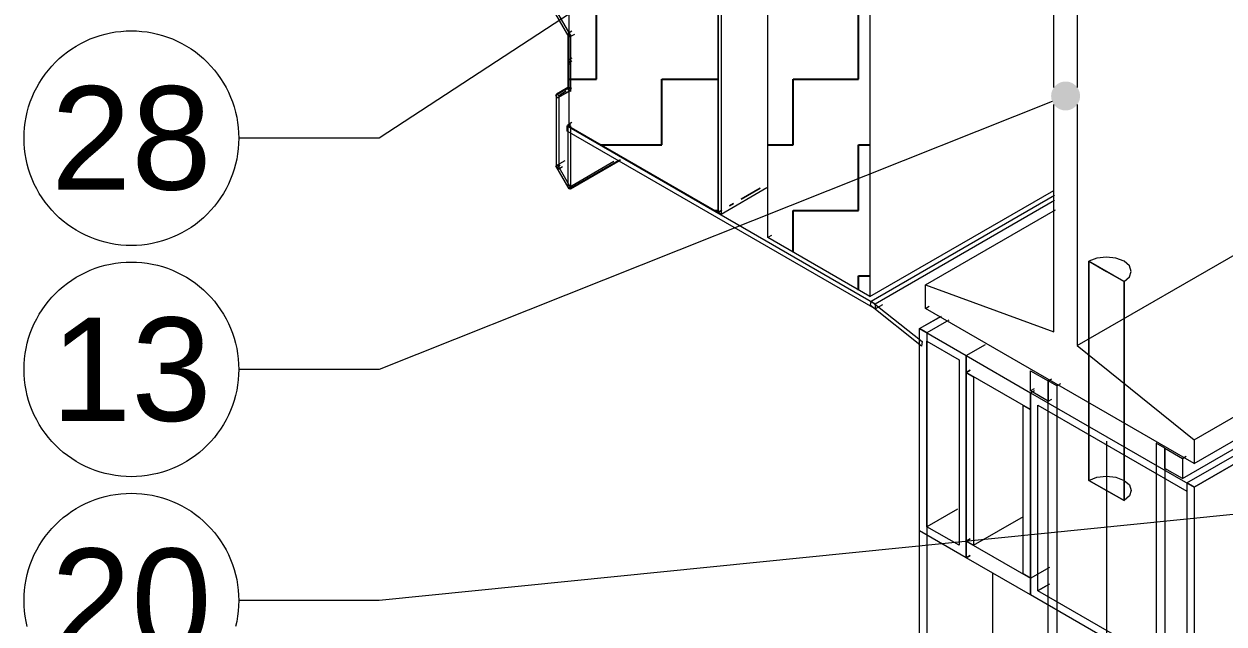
# Model space of a CAD drawing. Header units: millimetres. Extents: x 0 to 297, y 0 to 420.
# Drawn here: x 57.58 to 86.64, y 186.83 to 201.37 of the extents above; entities that cross this region are included whole.
import ezdxf

# ---------------------------------------------------------------- set-up
doc = ezdxf.new("R2010")
doc.units = ezdxf.units.MM
for name, color, linetype in [('2-DETALLES-ARISTAS', 7, 'Continuous'), ('2-DETALLES-RAYADOS', 8, 'Continuous'), ('3-TEXTOS', 7, 'Continuous')]:
    doc.layers.add(name, color=color, linetype=linetype)
doc.styles.add('ARIAL', font='arial.ttf')

msp = doc.modelspace()

# ---------------------------------------------------------------- hatches: boundary and pattern name
at = {"layer": '2-DETALLES-RAYADOS'}
h = msp.add_hatch(dxfattribs=at)
h.set_pattern_fill('ZIGZAG', scale=0.25)
h.paths.add_polyline_path([(70.791, 221.789), (70.78, 221.783), (70.78, 219.507), (70.791, 219.487), (70.808, 219.477), (70.808, 219.458), (70.82, 219.438), (70.82, 219.438), (70.808, 219.431), (70.808, 218.824), (70.808, 218.759), (70.808, 218.759), (70.808, 218.759), (70.808, 218.152), (70.82, 218.131), (70.808, 218.125), (70.808, 218.106), (70.808, 218.106), (70.808, 218.106), (70.808, 218.106), (70.791, 218.115), (70.78, 218.108), (70.78, 215.833), (70.791, 215.813), (70.808, 215.803), (70.808, 215.784), (70.82, 215.764), (70.808, 215.757), (70.808, 215.15), (70.808, 215.085), (70.808, 215.085), (70.808, 215.085), (70.808, 214.431), (70.808, 214.431), (70.808, 214.431), (70.808, 214.431), (70.78, 214.448), (70.78, 198.885), (70.78, 198.885), (70.78, 198.885), (70.78, 198.885), (74.386, 196.803), (74.386, 223.901), (70.808, 225.604), (70.808, 225.5), (70.82, 225.48), (70.808, 225.473), (70.808, 225.454), (70.808, 225.454), (70.808, 225.454), (70.808, 225.454), (70.791, 225.464), (70.78, 225.457), (70.78, 223.181), (70.791, 223.161), (70.808, 223.152), (70.808, 223.132), (70.82, 223.112), (70.82, 223.112), (70.808, 223.105), (70.808, 222.498), (70.808, 222.433), (70.808, 222.433), (70.808, 222.433), (70.808, 221.826), (70.82, 221.806), (70.808, 221.799), (70.808, 221.78), (70.808, 221.78), (70.808, 221.78), (70.808, 221.78)])
h.paths.add_polyline_path([(72.825, 213.712), (72.82, 213.679), (72.812, 213.645), (72.8, 213.613), (72.785, 213.582), (72.768, 213.552), (72.747, 213.525), (72.724, 213.499), (72.699, 213.476), (72.671, 213.456), (72.642, 213.438), (72.611, 213.424), (72.578, 213.412), (72.545, 213.404), (72.511, 213.399), (72.477, 213.397), (72.442, 213.399), (72.408, 213.404), (72.375, 213.412), (72.343, 213.424), (72.312, 213.438), (72.282, 213.456), (72.255, 213.476), (72.229, 213.499), (72.206, 213.525), (72.186, 213.552), (72.168, 213.582), (72.153, 213.613), (72.142, 213.645), (72.133, 213.679), (72.128, 213.712), (72.127, 213.747), (72.128, 213.781), (72.133, 213.815), (72.142, 213.848), (72.153, 213.881), (72.168, 213.912), (72.186, 213.941), (72.206, 213.969), (72.229, 213.994), (72.255, 214.018), (72.282, 214.038), (72.312, 214.056), (72.343, 214.07), (72.375, 214.082), (72.408, 214.09), (72.442, 214.095), (72.477, 214.097), (72.511, 214.095), (72.545, 214.09), (72.578, 214.082), (72.611, 214.07), (72.642, 214.056), (72.671, 214.038), (72.699, 214.018), (72.724, 213.994), (72.747, 213.969), (72.768, 213.941), (72.785, 213.912), (72.8, 213.881), (72.812, 213.848), (72.82, 213.815), (72.825, 213.781), (72.827, 213.747)])
h = msp.add_hatch(dxfattribs=at)
h.set_pattern_fill('ZIGZAG', scale=0.25)
h.paths.add_polyline_path([(75.588, 214.472), (75.588, 214.358), (75.588, 196.191), (78.063, 194.762), (78.063, 213.043)])
h.paths.add_polyline_path([(77.138, 205.507), (77.133, 205.473), (77.125, 205.44), (77.113, 205.407), (77.099, 205.376), (77.081, 205.347), (77.061, 205.319), (77.037, 205.294), (77.012, 205.27), (76.984, 205.25), (76.955, 205.233), (76.924, 205.218), (76.891, 205.206), (76.858, 205.198), (76.824, 205.193), (76.79, 205.191), (76.756, 205.193), (76.722, 205.198), (76.689, 205.206), (76.656, 205.218), (76.625, 205.233), (76.596, 205.25), (76.568, 205.27), (76.543, 205.294), (76.519, 205.319), (76.499, 205.347), (76.481, 205.376), (76.467, 205.407), (76.455, 205.44), (76.447, 205.473), (76.442, 205.507), (76.44, 205.541), (76.442, 205.576), (76.447, 205.609), (76.455, 205.643), (76.467, 205.675), (76.481, 205.706), (76.499, 205.736), (76.519, 205.763), (76.543, 205.789), (76.568, 205.812), (76.596, 205.832), (76.625, 205.85), (76.656, 205.865), (76.689, 205.876), (76.722, 205.885), (76.756, 205.89), (76.79, 205.891), (76.824, 205.89), (76.858, 205.885), (76.891, 205.876), (76.924, 205.865), (76.955, 205.85), (76.984, 205.832), (77.012, 205.812), (77.037, 205.789), (77.061, 205.763), (77.081, 205.736), (77.099, 205.706), (77.113, 205.675), (77.125, 205.643), (77.133, 205.609), (77.138, 205.576), (77.14, 205.541)])
at = {"layer": '3-TEXTOS'}
h = msp.add_hatch(color=7, dxfattribs=at)
h.dxf.hatch_style = 1
h.paths.add_polyline_path([(83.15, 199.622), (83.149, 199.587), (83.144, 199.553), (83.135, 199.52), (83.124, 199.488), (83.109, 199.456), (83.091, 199.427), (83.071, 199.4), (83.048, 199.374), (83.022, 199.351), (82.995, 199.331), (82.966, 199.313), (82.934, 199.298), (82.902, 199.287), (82.869, 199.278), (82.835, 199.273), (82.8, 199.272), (82.766, 199.273), (82.732, 199.278), (82.699, 199.287), (82.666, 199.298), (82.635, 199.313), (82.606, 199.331), (82.578, 199.351), (82.553, 199.374), (82.53, 199.4), (82.509, 199.427), (82.492, 199.456), (82.477, 199.488), (82.465, 199.52), (82.457, 199.553), (82.452, 199.587), (82.45, 199.622), (82.452, 199.656), (82.457, 199.69), (82.465, 199.723), (82.477, 199.756), (82.492, 199.787), (82.509, 199.816), (82.53, 199.844), (82.553, 199.869), (82.578, 199.892), (82.606, 199.913), (82.635, 199.93), (82.666, 199.945), (82.699, 199.957), (82.732, 199.965), (82.766, 199.97), (82.8, 199.972), (82.835, 199.97), (82.869, 199.965), (82.902, 199.957), (82.934, 199.945), (82.966, 199.93), (82.995, 199.913), (83.022, 199.892), (83.048, 199.869), (83.071, 199.844), (83.091, 199.816), (83.109, 199.787), (83.124, 199.756), (83.135, 199.723), (83.144, 199.69), (83.149, 199.656)])

# ---------------------------------------------------------------- linework, layer by layer
at = {"layer": '2-DETALLES-ARISTAS', "color": 7, "lineweight": 18}
for p, q in [((70.78, 198.885), (70.78, 226.156)), ((74.386, 224.074), (74.386, 196.803)), ((74.386, 196.803), (74.386, 224.074)), ((74.457, 224.033), (74.457, 196.762)), ((75.588, 196.191), (75.588, 214.48)), ((78.063, 213.051), (78.063, 194.762)), ((82.518, 199.827), (82.518, 209.336)), ((83.083, 209.01), (83.083, 199.827)), ((70.78, 201.044), (70.457, 201.603)), ((70.497, 201.626), (70.82, 201.067)), ((70.844, 201.192), (70.751, 201.139)), ((70.751, 200.42), (70.751, 201.139)), ((70.751, 201.139), (70.808, 201.106)), ((70.808, 201.106), (70.808, 200.388)), ((70.82, 201.067), (70.912, 201.12)), ((70.82, 201.067), (70.78, 201.044)), ((70.844, 200.539), (70.751, 200.486)), ((70.751, 199.767), (70.751, 200.486)), ((70.751, 200.486), (70.808, 200.453)), ((70.751, 200.42), (70.844, 200.474)), ((70.808, 200.388), (70.751, 200.42)), ((70.808, 200.453), (70.808, 199.734)), ((83.083, 193.578), (94.948, 200.428)), ((70.457, 199.643), (70.78, 199.83)), ((70.457, 199.643), (70.734, 199.803)), ((70.497, 199.574), (70.457, 199.643)), ((70.746, 199.829), (70.469, 199.669)), ((70.469, 197.889), (70.469, 199.669)), ((70.469, 199.669), (70.525, 199.636)), ((70.82, 199.76), (70.497, 199.574)), ((70.497, 199.574), (70.774, 199.734)), ((70.525, 199.636), (70.71, 199.743)), ((70.751, 199.767), (70.844, 199.82)), ((70.808, 199.734), (70.751, 199.767)), ((70.78, 199.83), (70.82, 199.76)), ((70.525, 199.636), (70.525, 197.856)), ((82.518, 193.905), (82.518, 199.416)), ((83.083, 199.416), (83.083, 193.578)), ((70.727, 198.895), (70.819, 198.949)), ((70.727, 198.895), (78.187, 194.588)), ((70.727, 198.773), (70.727, 198.895)), ((78.187, 194.466), (70.727, 198.773)), ((70.751, 198.934), (70.844, 198.988)), ((70.751, 198.934), (70.808, 198.902)), ((70.751, 197.399), (70.751, 198.934)), ((74.386, 196.803), (70.78, 198.885)), ((70.808, 198.902), (70.808, 197.367)), ((70.549, 197.982), (70.457, 197.929)), ((70.457, 197.929), (70.497, 197.952)), ((70.78, 197.369), (70.457, 197.929)), ((70.469, 197.889), (70.561, 197.943)), ((70.497, 197.952), (70.682, 198.058)), ((70.497, 197.952), (70.82, 197.392)), ((70.525, 197.856), (70.618, 197.91)), ((70.751, 197.399), (71.861, 198.04)), ((70.78, 197.369), (71.982, 198.064)), ((72.011, 198.061), (70.808, 197.367)), ((70.82, 197.392), (72.022, 198.087)), ((70.525, 197.856), (70.469, 197.889)), ((70.808, 197.367), (70.751, 197.399)), ((70.82, 197.392), (70.78, 197.369)), ((74.457, 196.762), (75.567, 197.403)), ((74.941, 197.124), (75.403, 197.391)), ((75.403, 197.391), (74.941, 197.124)), ((78.063, 194.762), (82.512, 197.331)), ((78.091, 194.654), (82.532, 197.217)), ((78.187, 194.588), (82.534, 197.099)), ((74.386, 196.803), (74.478, 196.857)), ((74.478, 196.857), (74.386, 196.803)), ((74.457, 196.762), (74.386, 196.803)), ((74.663, 196.963), (74.756, 197.017)), ((74.756, 197.017), (74.663, 196.963)), ((79.406, 195.048), (82.558, 196.867)), ((85.912, 191.292), (94.996, 196.536)), ((75.681, 196.244), (75.588, 196.191)), ((78.063, 194.762), (75.588, 196.191)), ((85.912, 190.72), (94.996, 195.965)), ((83.561, 195.694), (83.366, 195.619)), ((83.366, 195.619), (83.366, 190.312)), ((84.215, 195.129), (83.366, 195.619)), ((83.366, 190.312), (83.366, 195.619)), ((83.366, 195.619), (83.79, 195.374)), ((83.79, 195.721), (83.561, 195.694)), ((84.02, 195.694), (83.79, 195.721)), ((84.215, 195.619), (84.02, 195.694)), ((84.345, 195.507), (84.215, 195.619)), ((83.79, 195.374), (84.215, 195.129)), ((84.39, 195.374), (84.345, 195.507)), ((84.345, 195.242), (84.39, 195.374)), ((85.912, 190.149), (94.996, 195.393)), ((79.406, 195.048), (82.518, 193.905)), ((79.406, 194.476), (79.406, 195.048)), ((84.215, 195.129), (84.345, 195.242)), ((84.215, 189.822), (84.215, 195.129)), ((84.215, 195.129), (84.215, 189.822)), ((78.072, 194.545), (78.091, 194.654)), ((79.307, 193.564), (78.072, 194.545)), ((78.091, 194.654), (79.327, 193.673)), ((78.187, 194.588), (78.187, 194.466)), ((78.187, 194.466), (78.372, 194.573)), ((79.406, 194.476), (79.499, 194.53)), ((85.912, 190.72), (79.406, 194.476)), ((79.265, 193.986), (79.795, 194.292)), ((79.265, 193.986), (79.728, 194.254)), ((79.972, 194.19), (79.442, 193.884)), ((79.265, 193.986), (80.396, 193.333)), ((79.265, 189.087), (79.265, 193.986)), ((79.442, 193.884), (79.265, 193.986)), ((79.265, 177.166), (79.265, 193.986)), ((79.442, 193.884), (79.442, 177.064)), ((79.327, 193.673), (79.307, 193.564)), ((79.442, 189.189), (79.442, 193.68)), ((79.442, 193.68), (80.22, 193.231)), ((80.396, 193.333), (80.86, 193.601)), ((80.396, 193.333), (80.86, 193.601)), ((83.083, 193.578), (85.912, 191.292)), ((80.396, 193.333), (80.396, 188.434)), ((80.396, 193.333), (81.952, 192.435)), ((80.396, 192.925), (80.396, 193.333)), ((80.22, 193.231), (80.22, 188.74)), ((80.489, 192.978), (80.396, 192.925)), ((80.396, 192.925), (80.489, 192.978)), ((81.952, 192.966), (82.376, 192.721)), ((81.952, 192.476), (81.952, 192.966)), ((81.952, 192.027), (80.396, 192.925)), ((80.396, 192.925), (80.573, 192.823)), ((80.396, 188.842), (80.396, 192.925)), ((80.573, 192.823), (80.573, 188.74)), ((82.376, 192.721), (82.465, 192.772)), ((82.376, 192.721), (82.465, 192.772)), ((82.588, 192.598), (82.376, 192.721)), ((82.376, 181.698), (82.376, 192.721)), ((82.376, 192.721), (82.376, 192.231)), ((82.04, 192.527), (81.952, 192.476)), ((81.952, 192.435), (82.045, 192.488)), ((81.952, 192.435), (82.045, 192.488)), ((82.376, 192.231), (81.952, 192.476)), ((81.952, 192.435), (85.912, 190.149)), ((81.952, 187.536), (81.952, 192.435)), ((81.952, 192.435), (81.952, 192.027)), ((82.681, 192.652), (82.588, 192.598)), ((82.588, 192.598), (82.588, 181.576)), ((81.775, 192.129), (81.952, 192.027)), ((81.775, 188.046), (81.775, 192.129)), ((82.129, 187.638), (82.129, 192.129)), ((82.129, 192.129), (85.735, 190.047)), ((82.376, 192.231), (82.465, 192.282)), ((81.952, 192.027), (81.952, 187.944)), ((83.79, 191.259), (83.79, 185.111)), ((85.912, 191.292), (85.912, 190.72)), ((84.992, 191.21), (84.992, 180.187)), ((85.205, 191.088), (84.992, 191.21)), ((85.205, 191.088), (85.205, 180.065)), ((85.205, 191.088), (85.629, 190.843)), ((85.205, 190.598), (85.205, 191.088)), ((85.629, 190.353), (87.043, 191.169)), ((85.735, 190.251), (87.326, 191.169)), ((87.679, 191.169), (85.912, 190.149)), ((85.629, 190.843), (85.717, 190.894)), ((85.629, 190.843), (85.629, 190.353)), ((83.366, 190.312), (83.561, 190.387)), ((83.561, 190.387), (83.79, 190.413)), ((83.79, 190.413), (84.02, 190.387)), ((84.02, 190.387), (84.215, 190.312)), ((85.629, 190.353), (85.205, 190.598)), ((83.366, 190.312), (84.215, 189.822)), ((83.79, 190.067), (83.366, 190.312)), ((84.215, 189.822), (83.79, 190.067)), ((84.215, 190.312), (84.345, 190.2)), ((84.345, 190.2), (84.39, 190.067)), ((84.39, 190.067), (84.345, 189.935)), ((85.735, 190.251), (85.735, 173.431)), ((85.912, 190.149), (85.735, 190.251)), ((85.912, 190.149), (85.912, 185.25)), ((85.912, 190.149), (85.912, 173.329)), ((84.345, 189.935), (84.215, 189.822)), ((85.735, 190.047), (85.735, 185.556)), ((80.183, 189.617), (79.442, 189.189)), ((80.22, 188.74), (79.442, 189.189)), ((80.573, 188.74), (81.778, 189.436)), ((80.396, 188.434), (79.265, 189.087)), ((80.396, 188.842), (80.489, 188.896)), ((80.489, 188.896), (80.396, 188.842)), ((80.396, 188.842), (81.952, 187.944)), ((80.396, 188.434), (80.396, 188.842)), ((80.573, 188.74), (80.396, 188.842)), ((80.396, 188.434), (80.489, 188.488)), ((80.489, 188.488), (80.396, 188.434)), ((81.952, 187.536), (80.396, 188.434)), ((81.033, 188.053), (81.033, 177.983)), ((81.952, 187.944), (81.775, 188.046)), ((81.952, 187.944), (82.415, 188.212)), ((81.952, 187.944), (82.415, 188.212)), ((81.952, 187.944), (81.952, 187.536)), ((82.407, 187.799), (82.129, 187.638)), ((82.323, 187.75), (82.137, 187.643)), ((82.137, 187.643), (82.323, 187.75)), ((85.912, 185.25), (81.952, 187.536)), ((85.735, 185.556), (82.129, 187.638))]:
    msp.add_line(p, q, dxfattribs=at)
at = {"layer": '3-TEXTOS', "color": 7, "lineweight": 15}
for points in [[(76.497, 205.35), (66.177, 198.6), (62.777, 198.6)], [(82.475, 199.492), (66.177, 193), (62.777, 193)], [(89.099, 189.707), (66.177, 187.4), (62.777, 187.4)]]:
    msp.add_lwpolyline(points, dxfattribs=at)
at = {"layer": '3-TEXTOS', "color": 7, "lineweight": 18}
for points in [[(62.777, 198.6), (62.774, 198.472), (62.764, 198.345), (62.749, 198.218), (62.727, 198.093), (62.699, 197.968), (62.665, 197.845), (62.625, 197.724), (62.579, 197.605), (62.527, 197.488), (62.47, 197.374), (62.407, 197.263), (62.338, 197.155), (62.265, 197.051), (62.186, 196.95), (62.103, 196.854), (62.015, 196.761), (61.923, 196.673), (61.826, 196.59), (61.726, 196.512), (61.621, 196.438), (61.513, 196.37), (61.402, 196.307), (61.288, 196.25), (61.172, 196.198), (61.052, 196.152), (60.931, 196.112), (60.809, 196.078), (60.684, 196.05), (60.558, 196.028), (60.432, 196.012), (60.304, 196.003), (60.177, 196), (60.049, 196.003), (59.922, 196.012), (59.795, 196.028), (59.669, 196.05), (59.545, 196.078), (59.422, 196.112), (59.301, 196.152), (59.182, 196.198), (59.065, 196.25), (58.951, 196.307), (58.84, 196.37), (58.732, 196.438), (58.628, 196.512), (58.527, 196.59), (58.431, 196.673), (58.338, 196.761), (58.25, 196.854), (58.167, 196.95), (58.088, 197.051), (58.015, 197.155), (57.946, 197.263), (57.884, 197.374), (57.826, 197.488), (57.775, 197.605), (57.729, 197.724), (57.689, 197.845), (57.655, 197.968), (57.627, 198.093), (57.605, 198.218), (57.589, 198.345), (57.58, 198.472), (57.577, 198.6), (57.58, 198.728), (57.589, 198.855), (57.605, 198.981), (57.627, 199.107), (57.655, 199.232), (57.689, 199.355), (57.729, 199.476), (57.775, 199.595), (57.826, 199.712), (57.884, 199.825), (57.946, 199.936), (58.015, 200.044), (58.088, 200.149), (58.167, 200.249), (58.25, 200.346), (58.338, 200.438), (58.431, 200.526), (58.527, 200.61), (58.628, 200.688), (58.732, 200.762), (58.84, 200.83), (58.951, 200.893), (59.065, 200.95), (59.182, 201.002), (59.301, 201.048), (59.422, 201.088), (59.545, 201.122), (59.669, 201.15), (59.795, 201.172), (59.922, 201.187), (60.049, 201.197), (60.177, 201.2), (60.304, 201.197), (60.432, 201.187), (60.558, 201.172), (60.684, 201.15), (60.809, 201.122), (60.931, 201.088), (61.052, 201.048), (61.172, 201.002), (61.288, 200.95), (61.402, 200.893), (61.513, 200.83), (61.621, 200.762), (61.726, 200.688), (61.826, 200.61), (61.923, 200.526), (62.015, 200.438), (62.103, 200.346), (62.186, 200.249), (62.265, 200.149), (62.338, 200.044), (62.407, 199.936), (62.47, 199.825), (62.527, 199.712), (62.579, 199.595), (62.625, 199.476), (62.665, 199.355), (62.699, 199.232), (62.727, 199.107), (62.749, 198.981), (62.764, 198.855), (62.774, 198.728), (62.777, 198.6)], [(62.777, 193), (62.774, 192.872), (62.764, 192.745), (62.749, 192.619), (62.727, 192.493), (62.699, 192.368), (62.665, 192.245), (62.625, 192.124), (62.579, 192.005), (62.527, 191.888), (62.47, 191.774), (62.407, 191.663), (62.338, 191.555), (62.265, 191.451), (62.186, 191.35), (62.103, 191.254), (62.015, 191.161), (61.923, 191.073), (61.826, 190.99), (61.726, 190.912), (61.621, 190.838), (61.513, 190.77), (61.402, 190.707), (61.288, 190.65), (61.172, 190.598), (61.052, 190.552), (60.931, 190.512), (60.809, 190.478), (60.684, 190.45), (60.558, 190.428), (60.432, 190.412), (60.304, 190.403), (60.177, 190.4), (60.049, 190.403), (59.922, 190.412), (59.795, 190.428), (59.669, 190.45), (59.545, 190.478), (59.422, 190.512), (59.301, 190.552), (59.182, 190.598), (59.065, 190.65), (58.951, 190.707), (58.84, 190.77), (58.732, 190.838), (58.628, 190.912), (58.527, 190.99), (58.431, 191.073), (58.338, 191.161), (58.25, 191.254), (58.167, 191.35), (58.088, 191.451), (58.015, 191.555), (57.946, 191.663), (57.884, 191.774), (57.826, 191.888), (57.775, 192.005), (57.729, 192.124), (57.689, 192.245), (57.655, 192.368), (57.627, 192.493), (57.605, 192.619), (57.589, 192.745), (57.58, 192.872), (57.577, 193), (57.58, 193.128), (57.589, 193.255), (57.605, 193.381), (57.627, 193.507), (57.655, 193.632), (57.689, 193.755), (57.729, 193.876), (57.775, 193.995), (57.826, 194.112), (57.884, 194.226), (57.946, 194.336), (58.015, 194.444), (58.088, 194.549), (58.167, 194.649), (58.25, 194.746), (58.338, 194.838), (58.431, 194.926), (58.527, 195.01), (58.628, 195.088), (58.732, 195.162), (58.84, 195.23), (58.951, 195.293), (59.065, 195.35), (59.182, 195.402), (59.301, 195.448), (59.422, 195.488), (59.545, 195.522), (59.669, 195.55), (59.795, 195.572), (59.922, 195.587), (60.049, 195.597), (60.177, 195.6), (60.304, 195.597), (60.432, 195.587), (60.558, 195.572), (60.684, 195.55), (60.809, 195.522), (60.931, 195.488), (61.052, 195.448), (61.172, 195.402), (61.288, 195.35), (61.402, 195.293), (61.513, 195.23), (61.621, 195.162), (61.726, 195.088), (61.826, 195.01), (61.923, 194.926), (62.015, 194.838), (62.103, 194.746), (62.186, 194.649), (62.265, 194.549), (62.338, 194.444), (62.407, 194.336), (62.47, 194.226), (62.527, 194.112), (62.579, 193.995), (62.625, 193.876), (62.665, 193.755), (62.699, 193.632), (62.727, 193.507), (62.749, 193.381), (62.764, 193.255), (62.774, 193.128), (62.777, 193)], [(57.655, 186.768), (57.627, 186.893), (57.605, 187.019), (57.589, 187.145), (57.58, 187.272), (57.577, 187.4), (57.58, 187.528), (57.589, 187.655), (57.605, 187.781), (57.627, 187.907), (57.655, 188.032), (57.689, 188.155), (57.729, 188.276), (57.775, 188.395), (57.826, 188.512), (57.884, 188.626), (57.946, 188.736), (58.015, 188.844), (58.088, 188.949), (58.167, 189.049), (58.25, 189.146), (58.338, 189.238), (58.431, 189.326), (58.527, 189.41), (58.628, 189.488), (58.732, 189.562), (58.84, 189.63), (58.951, 189.693), (59.065, 189.75), (59.182, 189.802), (59.301, 189.848), (59.422, 189.888), (59.545, 189.922), (59.669, 189.95), (59.795, 189.972), (59.922, 189.987), (60.049, 189.997), (60.177, 190), (60.304, 189.997), (60.432, 189.987), (60.558, 189.972), (60.684, 189.95), (60.809, 189.922), (60.931, 189.888), (61.052, 189.848), (61.172, 189.802), (61.288, 189.75), (61.402, 189.693), (61.513, 189.63), (61.621, 189.562), (61.726, 189.488), (61.826, 189.41), (61.923, 189.326), (62.015, 189.238), (62.103, 189.146), (62.186, 189.049), (62.265, 188.949), (62.338, 188.844), (62.407, 188.736), (62.47, 188.626), (62.527, 188.512), (62.579, 188.395), (62.625, 188.276), (62.665, 188.155), (62.699, 188.032), (62.727, 187.907), (62.749, 187.781), (62.764, 187.655), (62.774, 187.528), (62.777, 187.4)], [(62.777, 187.4), (62.774, 187.272), (62.764, 187.145), (62.749, 187.019), (62.727, 186.893), (62.699, 186.768)]]:
    msp.add_lwpolyline(points, dxfattribs=at)

# ---------------------------------------------------------------- texts
at = {"layer": '3-TEXTOS', "color": 7, "style": 'ARIAL'}
for s, p in [('28', (58.229, 197.353)), ('13', (58.229, 191.751)), ('20', (58.229, 186.154))]:
    msp.add_text(s, height=2.5044, dxfattribs=at).set_placement(p)

doc.saveas('drawing.dxf')
